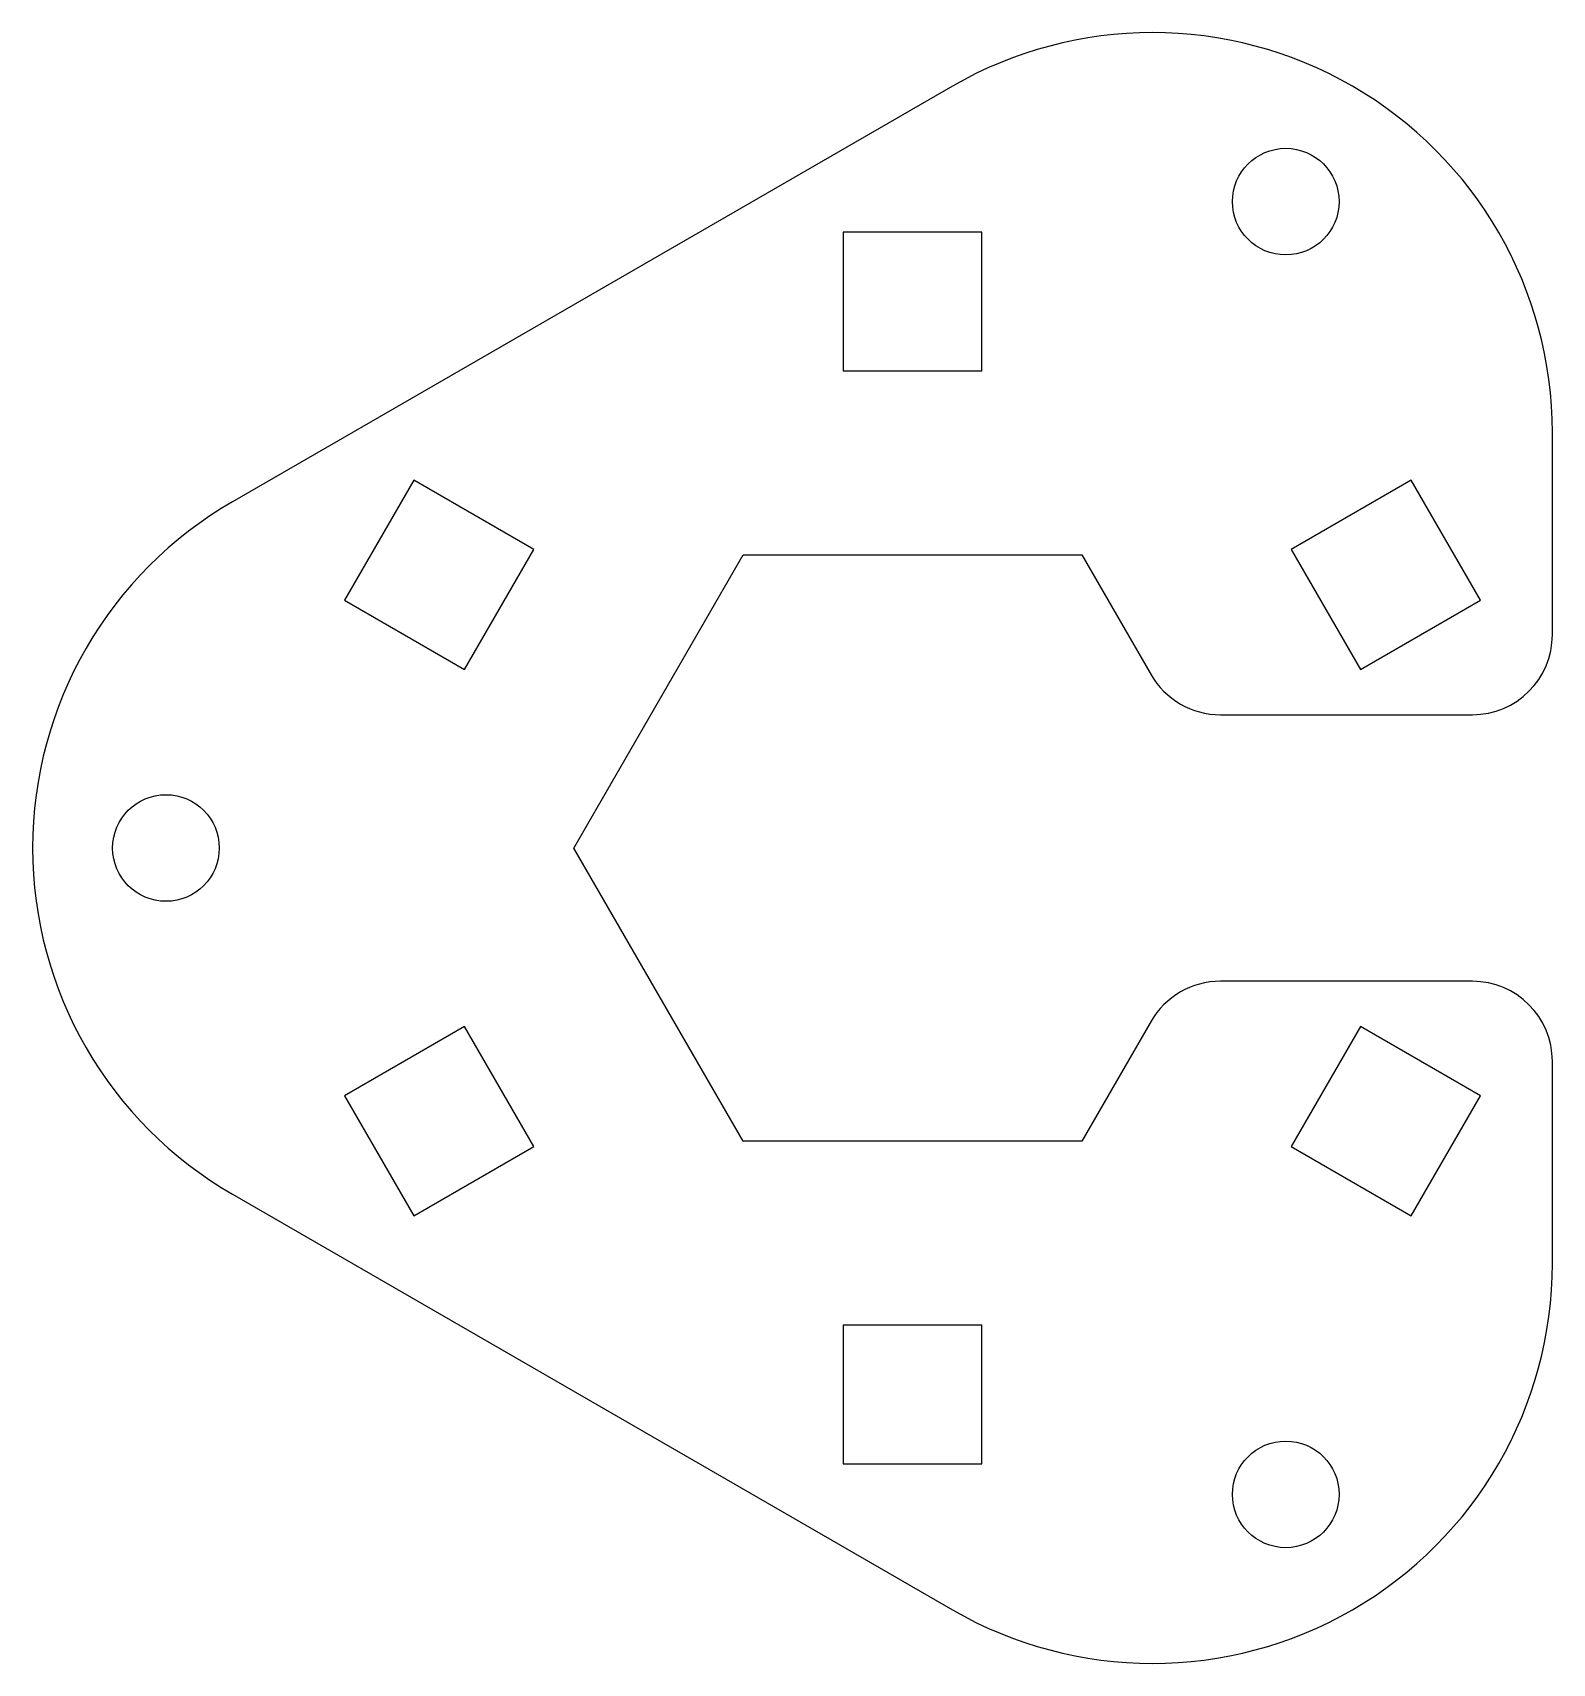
# Model space of a CAD drawing. Header units: millimetres. Extents: x -33 to 24, y -30.6 to 30.6.
import ezdxf

# ---------------------------------------------------------------- set-up
doc = ezdxf.new("R2010")
doc.units = ezdxf.units.MM

msp = doc.modelspace()

# ---------------------------------------------------------------- linework, layer by layer
at = {"color": 7, "linetype": 'Continuous', "lineweight": 25}
for p, q in [((1.5, 28.579), (-25.5, 12.99)), ((-2.6, 23.1), (-2.6, 17.9)), ((2.6, 23.1), (-2.6, 23.1)), ((2.6, 17.9), (2.6, 23.1)), ((-2.6, 17.9), (2.6, 17.9)), ((24, 8), (24, 15.588)), ((-18.705, 13.802), (-21.305, 9.298)), ((-14.202, 11.202), (-18.705, 13.802)), ((18.705, 13.802), (14.202, 11.202)), ((21.305, 9.298), (18.705, 13.802)), ((-16.802, 6.698), (-14.202, 11.202)), ((14.202, 11.202), (16.802, 6.698)), ((-12.702, 0), (-6.351, 11)), ((-6.351, 11), (6.351, 11)), ((6.351, 11), (8.949, 6.5)), ((-21.305, 9.298), (-16.802, 6.698)), ((16.802, 6.698), (21.305, 9.298)), ((11.547, 5), (21, 5)), ((-6.351, -11), (-12.702, 0)), ((21, -5), (11.547, -5)), ((-16.802, -6.698), (-21.305, -9.298)), ((-14.202, -11.202), (-16.802, -6.698)), ((8.949, -6.5), (6.351, -11)), ((16.802, -6.698), (14.202, -11.202)), ((21.305, -9.298), (16.802, -6.698)), ((24, -15.588), (24, -8)), ((-21.305, -9.298), (-18.705, -13.802)), ((18.705, -13.802), (21.305, -9.298)), ((6.351, -11), (-6.351, -11)), ((-18.705, -13.802), (-14.202, -11.202)), ((14.202, -11.202), (18.705, -13.802)), ((-25.5, -12.99), (1.5, -28.579)), ((-2.6, -17.9), (-2.6, -23.1)), ((2.6, -17.9), (-2.6, -17.9)), ((2.6, -23.1), (2.6, -17.9)), ((-2.6, -23.1), (2.6, -23.1))]:
    msp.add_line(p, q, dxfattribs=at)
for centre in [(14, 24.249), (-28, 0), (14, -24.249)]:
    msp.add_circle(centre, 2, dxfattribs=at)
for centre, radius, start, end in [((9, 15.588), 15, 0, 120), ((-18, 0), 15, 120, 240), ((21, 8), 3, 270, 0), ((11.547, 8), 3, 210, 270), ((11.547, -8), 3, 90, 150), ((21, -8), 3, 0, 90), ((9, -15.588), 15, 240, 0)]:
    msp.add_arc(centre, radius, start, end, dxfattribs=at)

doc.saveas('drawing.dxf')
